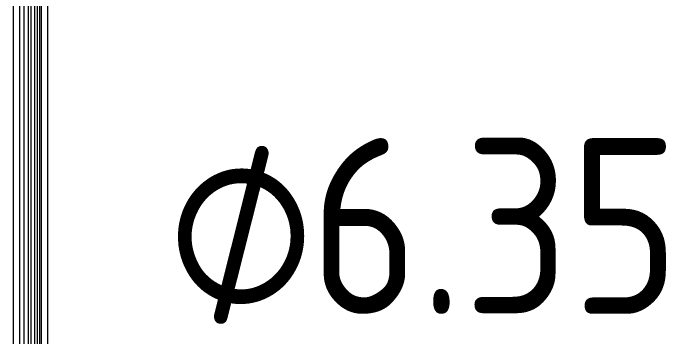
# Model space of a CAD drawing. Header units: millimetres. Extents: x -88595 to 880822, y -1054509 to -148035.
# Drawn here: x 417737 to 418664, y -271916 to -271455 of the extents above; entities that cross this region are included whole.
import ezdxf

# ---------------------------------------------------------------- set-up
doc = ezdxf.new("R2010")
doc.units = ezdxf.units.MM
for name, color, linetype, lineweight in [('Изоляция', 7, 'Continuous', 18), ('Марки', 7, 'Continuous', 20), ('Трубопровод', 7, 'Continuous', 18)]:
    doc.layers.add(name, color=color, linetype=linetype, lineweight=lineweight)
doc.styles.add('$1$GOST Common_9', font='GOST_Common.ttf', dxfattribs={"width": 0.9, "height": 250})
doc.styles.add('$5$GOST Common', font='GOST_Common.ttf', dxfattribs={"width": 0.9, "height": 250})

msp = doc.modelspace()

# ---------------------------------------------------------------- linework, layer by layer
at = {"layer": 'Изоляция', "color": 134, "true_color": 0x00a6a6}
for p, q in [((417736.66, -270721.23), (417736.66, -272966.71)), ((417767.36, -272966.71), (417767.36, -270721.23))]:
    msp.add_line(p, q, dxfattribs=at)
at = {"layer": 'Изоляция', "color": 190, "true_color": 0x8000ff}
for p, q in [((417761.91, -270775.36), (417761.91, -273069.89)), ((417786.26, -273069.89), (417786.26, -270775.36))]:
    msp.add_line(p, q, dxfattribs=at)
at = {"layer": 'Трубопровод', "color": 134, "linetype": 'Continuous', "true_color": 0x00a6a6}
for p, q in [((417745.66, -270721.23), (417745.66, -272974.65)), ((417758.36, -272974.65), (417758.36, -270721.23))]:
    msp.add_line(p, q, dxfattribs=at)
at = {"layer": 'Трубопровод', "color": 134, "true_color": 0x00a6a6}
msp.add_line((417752.01, -270721.23), (417752.01, -272974.65), dxfattribs=at)
msp.add_line((417752.01, -270721.23), (417752.01, -272974.65), dxfattribs=at)
at = {"layer": 'Трубопровод', "color": 190, "linetype": 'Continuous', "true_color": 0x8000ff}
for p, q in [((417770.91, -270775.36), (417770.91, -273077.65)), ((417777.26, -273077.65), (417777.26, -270775.36))]:
    msp.add_line(p, q, dxfattribs=at)
at = {"layer": 'Трубопровод', "color": 190, "true_color": 0x8000ff}
msp.add_line((417774.09, -270775.36), (417774.09, -273077.65), dxfattribs=at)
msp.add_line((417774.09, -270775.36), (417774.09, -273077.65), dxfattribs=at)

# ---------------------------------------------------------------- texts
at = {"layer": 'Марки', "lineweight": 9, "char_height": 250, "attachment_point": 1}
for s, insert, width, style in [('6.35', (418157.96, -271633.37), 663.7972, '$5$GOST Common'), ('\\fGOST Common|b0|i0|c254|p34|;\\W.9;⌀', (417955.55, -271633.37), 245.3164, '$1$GOST Common_9')]:
    msp.add_mtext(s, dxfattribs=dict(at, insert=insert, width=width, style=style))

doc.saveas('drawing.dxf')
